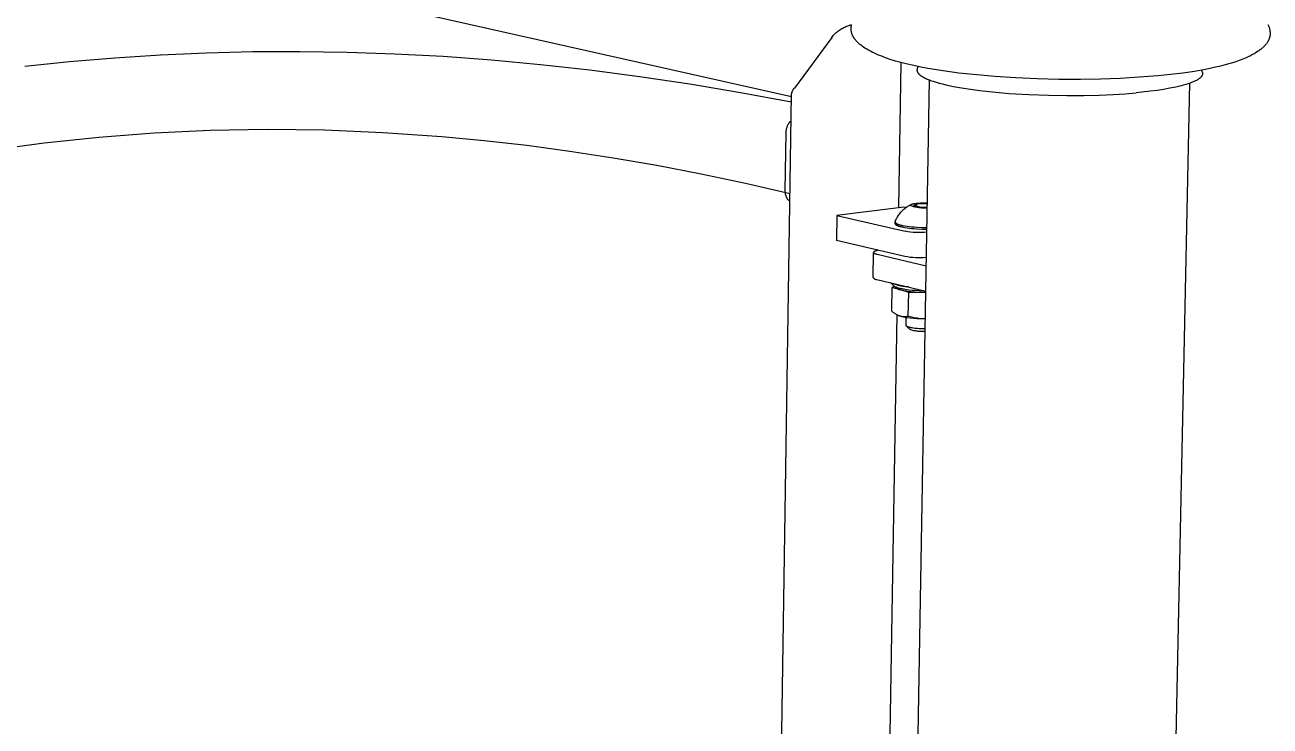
# Model space of a CAD drawing. Header units: millimetres. Extents: x -1576 to 3664, y -445 to 3215.
# Drawn here: x -191.8 to 76.5, y 744.7 to 895.8 of the extents above; entities that cross this region are included whole.
import ezdxf

# ---------------------------------------------------------------- set-up
doc = ezdxf.new("R2010")
doc.units = ezdxf.units.MM
doc.header["$MEASUREMENT"] = 0
doc.layers.add('Utwórz2D linie widoczne', color=7, linetype='Continuous', true_color=0x000000)

msp = doc.modelspace()

# ---------------------------------------------------------------- linework, layer by layer
at = {"layer": 'Utwórz2D linie widoczne'}
for p, q in [((-26.62, 880.24), (-649.02, 1020.35)), ((76, 895.89), (76.08, 895.72)), ((-17.94, 893.09), (-17.79, 893.28)), ((-17.79, 893.28), (-17.64, 893.46)), ((-17.64, 893.46), (-17.48, 893.64)), ((-17.48, 893.64), (-17.32, 893.82)), ((-17.32, 893.82), (-17.15, 893.98)), ((-17.15, 893.98), (-16.97, 894.15)), ((-16.97, 894.15), (-16.79, 894.3)), ((-16.79, 894.3), (-16.6, 894.45)), ((-16.6, 894.45), (-16.41, 894.59)), ((-16.41, 894.59), (-16.21, 894.73)), ((-16.21, 894.73), (-16.01, 894.86)), ((-16.01, 894.86), (-15.81, 894.98)), ((-15.81, 894.98), (-15.6, 895.1)), ((-15.6, 895.1), (-15.38, 895.21)), ((-15.38, 895.21), (-15.16, 895.31)), ((-15.16, 895.31), (-14.94, 895.4)), ((-14.94, 895.4), (-14.72, 895.48)), ((-14.72, 895.48), (-14.49, 895.56)), ((-14.49, 895.56), (-14.26, 895.63)), ((-14.26, 895.63), (-14.03, 895.69)), ((-13.7, 895.73), (-14.03, 895.69)), ((-13.78, 895.15), (-13.77, 895.26)), ((-13.78, 895.04), (-13.78, 895.15)), ((-13.78, 894.93), (-13.78, 895.04)), ((-13.78, 894.82), (-13.78, 894.93)), ((-13.77, 894.72), (-13.78, 894.82)), ((-13.77, 895.26), (-13.76, 895.37)), ((-13.77, 894.61), (-13.77, 894.72)), ((-13.75, 894.51), (-13.77, 894.61)), ((-13.76, 895.37), (-13.74, 895.49)), ((-13.74, 894.41), (-13.75, 894.51)), ((-13.74, 895.49), (-13.72, 895.6)), ((-13.72, 894.31), (-13.74, 894.41)), ((-13.72, 895.6), (-13.7, 895.72)), ((-13.7, 894.21), (-13.72, 894.31)), ((-13.7, 895.72), (-13.68, 895.82)), ((-13.68, 894.12), (-13.7, 894.21)), ((-13.65, 894.02), (-13.68, 894.12)), ((-13.63, 893.93), (-13.65, 894.02)), ((-13.6, 893.84), (-13.63, 893.93)), ((-13.57, 893.76), (-13.6, 893.84)), ((-13.53, 893.67), (-13.57, 893.76)), ((-13.5, 893.58), (-13.53, 893.67)), ((-13.46, 893.5), (-13.5, 893.58)), ((-13.42, 893.42), (-13.46, 893.5)), ((-13.38, 893.33), (-13.42, 893.42)), ((-13.33, 893.25), (-13.38, 893.33)), ((-13.29, 893.17), (-13.33, 893.25)), ((76.08, 895.72), (76.14, 895.57)), ((76.14, 895.57), (76.19, 895.42)), ((76.19, 895.42), (76.24, 895.27)), ((76.24, 895.27), (76.29, 895.13)), ((76.29, 895.13), (76.33, 894.99)), ((76.33, 894.99), (76.36, 894.86)), ((76.36, 894.86), (76.39, 894.72)), ((76.38, 893.19), (76.37, 893.12)), ((76.39, 893.25), (76.38, 893.19)), ((76.39, 894.72), (76.41, 894.59)), ((76.41, 893.31), (76.39, 893.25)), ((76.41, 894.59), (76.42, 894.52)), ((76.42, 893.37), (76.41, 893.31)), ((76.42, 894.52), (76.44, 894.45)), ((76.43, 893.43), (76.42, 893.37)), ((76.44, 893.5), (76.43, 893.43)), ((76.44, 894.45), (76.44, 894.37)), ((76.44, 894.37), (76.45, 894.3)), ((76.45, 893.56), (76.44, 893.5)), ((76.45, 894.3), (76.46, 894.23)), ((76.46, 893.69), (76.45, 893.62)), ((76.45, 893.62), (76.45, 893.56)), ((76.46, 894.23), (76.46, 894.16)), ((76.46, 894.16), (76.47, 894.09)), ((76.47, 893.82), (76.46, 893.76)), ((76.46, 893.76), (76.46, 893.69)), ((76.47, 894.09), (76.47, 894.02)), ((76.47, 894.02), (76.47, 893.96)), ((76.47, 893.96), (76.47, 893.89)), ((76.47, 893.89), (76.47, 893.82)), ((-17.94, 893.09), (-26.01, 882.17)), ((-13.24, 893.09), (-13.29, 893.17)), ((-13.19, 893.01), (-13.24, 893.09)), ((-13.14, 892.93), (-13.19, 893.01)), ((-13.09, 892.85), (-13.14, 892.93)), ((-13.03, 892.77), (-13.09, 892.85)), ((-12.98, 892.7), (-13.03, 892.77)), ((-12.87, 892.56), (-12.98, 892.7)), ((-12.76, 892.43), (-12.87, 892.56)), ((-12.64, 892.3), (-12.76, 892.43)), ((-12.53, 892.18), (-12.64, 892.3)), ((-12.41, 892.05), (-12.53, 892.18)), ((-12.28, 891.93), (-12.41, 892.05)), ((-12.16, 891.82), (-12.28, 891.93)), ((-12.03, 891.7), (-12.16, 891.82)), ((-11.88, 891.58), (-12.03, 891.7)), ((-11.73, 891.46), (-11.88, 891.58)), ((-11.58, 891.34), (-11.73, 891.46)), ((-11.43, 891.22), (-11.58, 891.34)), ((-11.12, 891), (-11.43, 891.22)), ((-10.8, 890.79), (-11.12, 891)), ((-10.42, 890.55), (-10.8, 890.79)), ((-10.03, 890.32), (-10.42, 890.55)), ((74.53, 890.57), (74.38, 890.45)), ((74.68, 890.7), (74.53, 890.57)), ((74.83, 890.82), (74.68, 890.7)), ((74.97, 890.94), (74.83, 890.82)), ((75.1, 891.07), (74.97, 890.94)), ((75.22, 891.2), (75.1, 891.07)), ((75.35, 891.33), (75.22, 891.2)), ((75.46, 891.45), (75.35, 891.33)), ((75.57, 891.58), (75.46, 891.45)), ((75.66, 891.7), (75.57, 891.58)), ((75.75, 891.81), (75.66, 891.7)), ((75.83, 891.93), (75.75, 891.81)), ((75.9, 892.05), (75.83, 891.93)), ((75.98, 892.17), (75.9, 892.05)), ((76.01, 892.24), (75.98, 892.17)), ((76.05, 892.3), (76.01, 892.24)), ((76.08, 892.36), (76.05, 892.3)), ((76.11, 892.42), (76.08, 892.36)), ((76.14, 892.49), (76.11, 892.42)), ((76.17, 892.55), (76.14, 892.49)), ((76.22, 892.66), (76.17, 892.55)), ((76.26, 892.77), (76.22, 892.66)), ((76.3, 892.89), (76.26, 892.77)), ((76.32, 892.95), (76.3, 892.89)), ((76.34, 893.01), (76.32, 892.95)), ((76.35, 893.06), (76.34, 893.01)), ((76.37, 893.12), (76.35, 893.06)), ((-191.75, 886.86), (-182.11, 887.87)), ((-182.11, 887.87), (-172.37, 888.7)), ((-172.37, 888.7), (-162.54, 889.33)), ((-162.54, 889.33), (-152.63, 889.77)), ((-152.63, 889.77), (-142.62, 890.02)), ((-142.62, 890.02), (-132.52, 890.06)), ((-132.52, 890.06), (-122.33, 889.91)), ((-122.33, 889.91), (-112.05, 889.56)), ((-112.05, 889.56), (-101.69, 889)), ((-101.69, 889), (-91.23, 888.23)), ((-91.23, 888.23), (-80.68, 887.26)), ((-9.64, 890.1), (-10.03, 890.32)), ((-9.24, 889.9), (-9.64, 890.1)), ((-8.78, 889.67), (-9.24, 889.9)), ((-8.32, 889.46), (-8.78, 889.67)), ((-7.86, 889.26), (-8.32, 889.46)), ((-7.39, 889.07), (-7.86, 889.26)), ((-6.9, 888.88), (-7.39, 889.07)), ((-6.4, 888.69), (-6.9, 888.88)), ((-5.39, 888.35), (-6.4, 888.69)), ((-4.23, 887.99), (-5.39, 888.35)), ((-3.05, 887.66), (-4.23, 887.99)), ((69.11, 887.84), (68.36, 887.59)), ((69.83, 888.09), (69.11, 887.84)), ((70.56, 888.37), (69.83, 888.09)), ((71.28, 888.68), (70.56, 888.37)), ((71.77, 888.9), (71.28, 888.68)), ((72.24, 889.13), (71.77, 888.9)), ((72.71, 889.38), (72.24, 889.13)), ((73.16, 889.63), (72.71, 889.38)), ((73.53, 889.86), (73.16, 889.63)), ((73.89, 890.09), (73.53, 889.86)), ((74.05, 890.21), (73.89, 890.09)), ((74.22, 890.33), (74.05, 890.21)), ((74.38, 890.45), (74.22, 890.33)), ((-80.68, 887.26), (-70.05, 886.07)), ((-70.05, 886.07), (-59.33, 884.67)), ((-3.05, 887.66), (-3.57, 856.39)), ((-1.67, 887.31), (-3.05, 887.66)), ((-0.29, 886.99), (-1.67, 887.31)), ((1.21, 886.68), (-0.29, 886.99)), ((0.41, 886.17), (0.4, 886.12)), ((0.4, 886.12), (0.4, 886.07)), ((0.4, 886.07), (0.4, 886.02)), ((0.4, 886.02), (0.4, 885.97)), ((0.4, 885.97), (0.4, 885.93)), ((0.4, 885.93), (0.41, 885.88)), ((0.42, 886.22), (0.41, 886.17)), ((0.41, 885.88), (0.42, 885.83)), ((0.43, 886.26), (0.42, 886.22)), ((0.42, 885.83), (0.43, 885.78)), ((0.45, 886.31), (0.43, 886.26)), ((0.43, 885.78), (0.45, 885.73)), ((0.46, 886.36), (0.45, 886.31)), ((0.45, 885.73), (0.47, 885.68)), ((0.49, 886.41), (0.46, 886.36)), ((0.47, 885.68), (0.49, 885.63)), ((0.49, 886.41), (0.57, 886.6)), ((0.49, 885.63), (0.51, 885.58)), ((0.51, 885.58), (0.54, 885.53)), ((0.54, 885.53), (0.57, 885.48)), ((0.57, 886.6), (0.65, 886.8)), ((0.57, 885.48), (0.61, 885.43)), ((0.61, 885.43), (0.64, 885.38)), ((0.64, 885.38), (0.68, 885.33)), ((0.68, 885.33), (0.72, 885.28)), ((0.72, 885.28), (0.77, 885.23)), ((0.77, 885.23), (0.82, 885.17)), ((0.82, 885.17), (0.87, 885.12)), ((0.87, 885.12), (0.93, 885.07)), ((2.71, 886.4), (1.21, 886.68)), ((6.05, 885.85), (2.71, 886.4)), ((9.4, 885.4), (6.05, 885.85)), ((13.27, 884.98), (9.4, 885.4)), ((57.66, 885.4), (55.02, 885.07)), ((60.16, 885.76), (57.66, 885.4)), ((62.53, 886.18), (60.16, 885.76)), ((61.68, 886.02), (61.76, 885.82)), ((61.76, 885.82), (61.84, 885.63)), ((61.84, 885.63), (61.84, 885.61)), ((61.84, 885.61), (61.85, 885.58)), ((61.85, 885.58), (61.86, 885.56)), ((61.86, 885.56), (61.87, 885.54)), ((61.87, 885.54), (61.87, 885.52)), ((61.87, 885.52), (61.88, 885.5)), ((61.88, 885.5), (61.89, 885.48)), ((61.89, 885.48), (61.89, 885.45)), ((61.89, 885.45), (61.89, 885.43)), ((61.89, 885.43), (61.9, 885.41)), ((61.9, 885.12), (61.89, 885.1)), ((61.9, 885.41), (61.9, 885.39)), ((61.9, 885.39), (61.9, 885.37)), ((61.9, 885.37), (61.91, 885.34)), ((61.91, 885.19), (61.9, 885.17)), ((61.9, 885.17), (61.9, 885.15)), ((61.9, 885.15), (61.9, 885.12)), ((61.91, 885.34), (61.91, 885.32)), ((61.91, 885.32), (61.91, 885.3)), ((61.91, 885.3), (61.91, 885.28)), ((61.91, 885.28), (61.91, 885.26)), ((61.91, 885.26), (61.91, 885.23)), ((61.91, 885.23), (61.91, 885.21)), ((61.91, 885.21), (61.91, 885.19)), ((64.74, 886.63), (62.53, 886.18)), ((65.79, 886.88), (64.74, 886.63)), ((66.8, 887.14), (65.79, 886.88)), ((67.59, 887.36), (66.8, 887.14)), ((68.36, 887.59), (67.59, 887.36)), ((-59.33, 884.67), (-48.52, 883.05)), ((-48.52, 883.05), (-37.62, 881.22)), ((-9.79, 135.34), (3.08, 883.91)), ((0.93, 885.07), (0.99, 885.02)), ((0.99, 885.02), (1.05, 884.97)), ((1.05, 884.97), (1.11, 884.92)), ((1.11, 884.92), (1.18, 884.87)), ((1.18, 884.87), (1.25, 884.82)), ((1.25, 884.82), (1.33, 884.77)), ((1.33, 884.77), (1.4, 884.72)), ((1.4, 884.72), (1.49, 884.67)), ((1.49, 884.67), (1.57, 884.62)), ((1.57, 884.62), (1.75, 884.51)), ((1.75, 884.51), (1.94, 884.41)), ((1.94, 884.41), (2.14, 884.31)), ((2.14, 884.31), (2.36, 884.21)), ((2.36, 884.21), (2.58, 884.11)), ((2.58, 884.11), (2.82, 884.01)), ((2.82, 884.01), (3.08, 883.91)), ((3.08, 883.91), (3.34, 883.81)), ((3.34, 883.81), (3.91, 883.62)), ((3.91, 883.62), (4.53, 883.42)), ((4.53, 883.42), (5.19, 883.23)), ((5.19, 883.23), (5.9, 883.05)), ((5.9, 883.05), (6.65, 882.87)), ((6.65, 882.87), (8.27, 882.52)), ((8.27, 882.52), (10.03, 882.2)), ((17.17, 884.64), (13.27, 884.98)), ((21.68, 884.35), (17.17, 884.64)), ((26.28, 884.15), (21.68, 884.35)), ((30.95, 884.04), (26.28, 884.15)), ((35.63, 884.02), (30.95, 884.04)), ((39.96, 884.09), (35.63, 884.02)), ((44.2, 884.24), (39.96, 884.09)), ((59.14, 883.2), (43.43, 133.88)), ((48.3, 884.48), (44.2, 884.24)), ((52.25, 884.79), (48.3, 884.48)), ((55.02, 885.07), (52.25, 884.79)), ((57.29, 882.64), (56.13, 882.37)), ((57.83, 882.79), (57.29, 882.64)), ((58.34, 882.93), (57.83, 882.79)), ((58.82, 883.09), (58.34, 882.93)), ((59.27, 883.24), (58.82, 883.09)), ((59.68, 883.4), (59.27, 883.24)), ((59.88, 883.48), (59.68, 883.4)), ((60.07, 883.56), (59.88, 883.48)), ((60.25, 883.64), (60.07, 883.56)), ((60.42, 883.72), (60.25, 883.64)), ((60.58, 883.81), (60.42, 883.72)), ((60.73, 883.89), (60.58, 883.81)), ((60.87, 883.97), (60.73, 883.89)), ((61.01, 884.06), (60.87, 883.97)), ((61.07, 884.1), (61.01, 884.06)), ((61.13, 884.14), (61.07, 884.1)), ((61.19, 884.19), (61.13, 884.14)), ((61.25, 884.23), (61.19, 884.19)), ((61.3, 884.27), (61.25, 884.23)), ((61.35, 884.32), (61.3, 884.27)), ((61.4, 884.36), (61.35, 884.32)), ((61.45, 884.4), (61.4, 884.36)), ((61.5, 884.45), (61.45, 884.4)), ((61.54, 884.49), (61.5, 884.45)), ((61.58, 884.53), (61.54, 884.49)), ((61.62, 884.58), (61.58, 884.53)), ((61.65, 884.62), (61.62, 884.58)), ((61.69, 884.66), (61.65, 884.62)), ((61.7, 884.68), (61.69, 884.66)), ((61.72, 884.71), (61.7, 884.68)), ((61.73, 884.73), (61.72, 884.71)), ((61.75, 884.75), (61.73, 884.73)), ((61.76, 884.77), (61.75, 884.75)), ((61.77, 884.79), (61.76, 884.77)), ((61.79, 884.82), (61.77, 884.79)), ((61.8, 884.84), (61.79, 884.82)), ((61.81, 884.86), (61.8, 884.84)), ((61.82, 884.88), (61.81, 884.86)), ((61.83, 884.9), (61.82, 884.88)), ((61.84, 884.93), (61.83, 884.9)), ((61.85, 884.95), (61.84, 884.93)), ((61.86, 884.97), (61.85, 884.95)), ((61.87, 885.01), (61.86, 884.99)), ((61.86, 884.99), (61.86, 884.97)), ((61.88, 885.04), (61.87, 885.01)), ((61.89, 885.08), (61.88, 885.06)), ((61.88, 885.06), (61.88, 885.04)), ((61.89, 885.1), (61.89, 885.08)), ((-37.62, 881.22), (-26.64, 879.17)), ((-36.85, 207.38), (-26.61, 880.76)), ((-26.61, 880.76), (-26.6, 880.85)), ((-26.6, 880.85), (-26.59, 880.94)), ((-26.59, 880.94), (-26.57, 881.02)), ((-26.57, 881.02), (-26.55, 881.11)), ((-26.55, 881.11), (-26.53, 881.19)), ((-26.53, 881.19), (-26.51, 881.27)), ((-26.51, 881.27), (-26.48, 881.35)), ((-26.48, 881.35), (-26.45, 881.44)), ((-26.45, 881.44), (-26.42, 881.52)), ((-26.42, 881.52), (-26.38, 881.59)), ((-26.38, 881.59), (-26.34, 881.67)), ((-26.34, 881.67), (-26.3, 881.75)), ((-26.3, 881.75), (-26.26, 881.82)), ((-26.26, 881.82), (-26.22, 881.9)), ((-26.22, 881.9), (-26.17, 881.97)), ((-26.17, 881.97), (-26.12, 882.04)), ((-26.12, 882.04), (-26.06, 882.11)), ((-26.06, 882.11), (-26.01, 882.17)), ((10.03, 882.2), (11.92, 881.91)), ((11.92, 881.91), (13.91, 881.64)), ((13.91, 881.64), (15.97, 881.4)), ((15.97, 881.4), (20.24, 881.02)), ((20.24, 881.02), (24.53, 880.75)), ((24.53, 880.75), (28.71, 880.6)), ((28.71, 880.6), (32.67, 880.54)), ((32.67, 880.54), (36.33, 880.56)), ((36.33, 880.56), (39.65, 880.65)), ((39.65, 880.65), (42.63, 880.78)), ((42.63, 880.78), (45.27, 880.95)), ((45.27, 880.95), (47.59, 881.14)), ((50.66, 881.47), (47.59, 881.14)), ((52.13, 881.67), (50.66, 881.47)), ((53.54, 881.88), (52.13, 881.67)), ((54.88, 882.12), (53.54, 881.88)), ((56.13, 882.37), (54.88, 882.12)), ((-27.3, 874.43), (-27.35, 874.34)), ((-27.24, 874.51), (-27.3, 874.43)), ((-27.18, 874.6), (-27.24, 874.51)), ((-27.13, 874.66), (-27.18, 874.6)), ((-27.08, 874.73), (-27.13, 874.66)), ((-27.02, 874.79), (-27.08, 874.73)), ((-26.97, 874.85), (-27.02, 874.79)), ((-26.91, 874.91), (-26.97, 874.85)), ((-26.85, 874.97), (-26.91, 874.91)), ((-26.8, 875.02), (-26.85, 874.97)), ((-26.75, 875.06), (-26.8, 875.02)), ((-26.7, 875.1), (-26.75, 875.06)), ((-175.82, 871.6), (-163.89, 872.51)), ((-163.89, 872.51), (-151.81, 873.07)), ((-151.81, 873.07), (-139.58, 873.28)), ((-139.58, 873.28), (-127.19, 873.13)), ((-127.19, 873.13), (-114.65, 872.61)), ((-114.65, 872.61), (-101.96, 871.73)), ((-101.96, 871.73), (-92.83, 870.87)), ((-27.84, 872.61), (-28.03, 860.01)), ((-27.83, 872.85), (-27.84, 872.73)), ((-27.84, 872.73), (-27.84, 872.61)), ((-27.82, 872.97), (-27.83, 872.85)), ((-27.8, 873.09), (-27.82, 872.97)), ((-27.78, 873.2), (-27.8, 873.09)), ((-27.76, 873.32), (-27.78, 873.2)), ((-27.73, 873.44), (-27.76, 873.32)), ((-27.7, 873.55), (-27.73, 873.44)), ((-27.66, 873.66), (-27.7, 873.55)), ((-27.63, 873.77), (-27.66, 873.66)), ((-27.59, 873.86), (-27.63, 873.77)), ((-27.55, 873.96), (-27.59, 873.86)), ((-27.5, 874.06), (-27.55, 873.96)), ((-27.45, 874.15), (-27.5, 874.06)), ((-27.41, 874.25), (-27.45, 874.15)), ((-27.35, 874.34), (-27.41, 874.25)), ((-199.2, 868.76), (-187.59, 870.35)), ((-187.59, 870.35), (-175.82, 871.6)), ((-92.83, 870.87), (-83.63, 869.82)), ((-83.63, 869.82), (-74.35, 868.58)), ((-74.35, 868.58), (-65.01, 867.15)), ((-65.01, 867.15), (-55.6, 865.52)), ((-55.6, 865.52), (-46.11, 863.69)), ((-46.11, 863.69), (-36.56, 861.66)), ((-36.56, 861.66), (-26.94, 859.43)), ((-28.03, 860.01), (-28.03, 859.91)), ((-28.03, 859.91), (-28.03, 859.81)), ((-28.03, 859.81), (-28.02, 859.7)), ((-28.02, 859.7), (-28.01, 859.6)), ((-28.01, 859.6), (-28, 859.5)), ((-28, 859.5), (-27.98, 859.4)), ((-27.98, 859.4), (-27.96, 859.3)), ((-27.96, 859.3), (-27.94, 859.2)), ((-27.94, 859.2), (-27.91, 859.1)), ((-27.91, 859.1), (-27.88, 859)), ((-27.88, 859), (-27.86, 858.93)), ((-27.86, 858.93), (-27.83, 858.85)), ((-27.83, 858.85), (-27.8, 858.78)), ((-27.8, 858.78), (-27.77, 858.71)), ((-27.77, 858.71), (-27.73, 858.64)), ((-27.73, 858.64), (-27.7, 858.57)), ((-27.7, 858.57), (-27.66, 858.5)), ((-27.66, 858.5), (-27.62, 858.43)), ((-27.62, 858.43), (-27.57, 858.37)), ((-27.57, 858.37), (-27.53, 858.31)), ((-27.53, 858.31), (-27.48, 858.24)), ((-27.48, 858.24), (-27.43, 858.18)), ((-27.43, 858.18), (-27.39, 858.14)), ((-27.39, 858.14), (-27.34, 858.09)), ((-27.34, 858.09), (-27.3, 858.05)), ((-27.3, 858.05), (-27.25, 858.01)), ((-27.25, 858.01), (-27.21, 857.97)), ((-27.21, 857.97), (-27.16, 857.93)), ((-27.16, 857.93), (-27.11, 857.89)), ((-27.11, 857.89), (-27.06, 857.86)), ((-27.06, 857.86), (-27.01, 857.82)), ((-27.01, 857.82), (-26.96, 857.79)), ((-2.46, 856.52), (-16.85, 854.72)), ((-2.92, 855.56), (-2.75, 855.73)), ((-2.75, 855.73), (-2.59, 855.9)), ((-2.59, 855.9), (-2.41, 856.05)), ((-1.97, 856.41), (-2.46, 856.52)), ((-2.41, 856.05), (-2.23, 856.21)), ((-2.23, 856.21), (-2.05, 856.35)), ((-2.05, 856.35), (-1.86, 856.49)), ((-1.86, 856.49), (-1.66, 856.63)), ((-1.66, 856.63), (-1.47, 856.75)), ((-1.47, 856.75), (-1.26, 856.87)), ((-1.26, 856.87), (-1.06, 856.98)), ((-1.06, 856.98), (-0.85, 857.09)), ((-1.02, 856.94), (-1.02, 856.95)), ((-1.02, 856.95), (-1.01, 856.95)), ((-1.02, 856.93), (-1.02, 856.94)), ((-1.02, 856.94), (-1.02, 856.94)), ((-1.02, 856.94), (-1.02, 856.94)), ((-1.02, 856.92), (-1.02, 856.93)), ((-1.02, 856.93), (-1.02, 856.93)), ((-1.02, 856.93), (-1.02, 856.93)), ((-1.02, 856.91), (-1.02, 856.92)), ((-1.02, 856.92), (-1.02, 856.92)), ((-1.02, 856.92), (-1.02, 856.92)), ((-1.02, 856.9), (-1.02, 856.91)), ((-1.02, 856.91), (-1.02, 856.91)), ((-1.02, 856.91), (-1.02, 856.91)), ((-1.02, 856.89), (-1.02, 856.9)), ((-1.02, 856.9), (-1.02, 856.9)), ((-1.02, 856.9), (-1.02, 856.9)), ((-1.02, 856.88), (-1.02, 856.89)), ((-1.02, 856.89), (-1.02, 856.89)), ((-1.02, 856.89), (-1.02, 856.89)), ((-1.02, 856.87), (-1.02, 856.88)), ((-1.02, 856.88), (-1.02, 856.88)), ((-1.02, 856.88), (-1.02, 856.88)), ((-1.01, 856.87), (-1.02, 856.87)), ((-1.02, 856.87), (-1.02, 856.87)), ((-1.01, 856.96), (-1.01, 856.97)), ((-1.01, 856.97), (-1.01, 856.97)), ((-1.01, 856.97), (-1, 856.97)), ((-1.01, 856.95), (-1.01, 856.96)), ((-1.01, 856.96), (-1.01, 856.96)), ((-1.01, 856.95), (-1.01, 856.95)), ((-1.01, 856.86), (-1.01, 856.87)), ((-1.01, 856.85), (-1.01, 856.86)), ((-1.01, 856.86), (-1.01, 856.86)), ((-1.01, 856.86), (-1.01, 856.86)), ((-1, 856.85), (-1.01, 856.85)), ((-1.01, 856.85), (-1.01, 856.85)), ((-1, 856.98), (-0.99, 856.99)), ((-1, 856.97), (-1, 856.98)), ((-1, 856.98), (-1, 856.98)), ((-1, 856.98), (-1, 856.98)), ((-1, 856.84), (-1, 856.85)), ((-1, 856.85), (-1, 856.85)), ((-0.99, 856.83), (-1, 856.84)), ((-1, 856.84), (-1, 856.84)), ((-1, 856.84), (-1, 856.84)), ((-0.99, 856.99), (-0.98, 857)), ((-0.99, 856.99), (-0.99, 856.99)), ((-0.99, 856.99), (-0.99, 856.99)), ((-0.98, 856.82), (-0.99, 856.83)), ((-0.99, 856.83), (-0.99, 856.83)), ((-0.99, 856.83), (-0.99, 856.83)), ((-0.98, 857), (-0.97, 857.01)), ((-0.98, 857), (-0.98, 857)), ((-0.98, 857), (-0.98, 857)), ((-0.97, 856.81), (-0.98, 856.82)), ((-0.98, 856.82), (-0.98, 856.82)), ((-0.98, 856.82), (-0.98, 856.82)), ((-0.97, 857.01), (-0.96, 857.02)), ((-0.97, 857.01), (-0.97, 857.01)), ((-0.97, 856.8), (-0.97, 856.81)), ((-0.96, 856.8), (-0.97, 856.8)), ((-0.96, 857.02), (-0.95, 857.03)), ((-0.96, 857.02), (-0.96, 857.02)), ((-0.95, 856.79), (-0.96, 856.8)), ((-0.95, 857.03), (-0.94, 857.04)), ((-0.94, 856.79), (-0.95, 856.79)), ((-0.94, 857.04), (-0.93, 857.04)), ((-0.94, 856.78), (-0.94, 856.79)), ((-0.93, 856.77), (-0.94, 856.78)), ((-0.93, 857.04), (-0.92, 857.05)), ((-0.64, 856.68), (-0.93, 856.77)), ((-0.92, 857.05), (-0.91, 857.06)), ((-0.91, 857.06), (-0.9, 857.06)), ((-0.9, 857.06), (-0.88, 857.07)), ((-0.88, 857.07), (-0.87, 857.08)), ((-0.87, 857.08), (-0.86, 857.08)), ((-0.86, 857.08), (-0.85, 857.09)), ((-0.85, 857.09), (-0.82, 857.1)), ((-0.82, 857.1), (-0.79, 857.12)), ((-0.79, 857.12), (-0.76, 857.13)), ((-0.76, 857.13), (-0.72, 857.14)), ((-0.72, 857.14), (-0.69, 857.15)), ((-0.69, 857.15), (-0.65, 857.17)), ((-0.65, 857.17), (-0.57, 857.19)), ((-0.36, 856.6), (-0.64, 856.68)), ((-0.57, 857.19), (-0.48, 857.21)), ((-0.48, 857.21), (-0.38, 857.24)), ((-0.38, 857.24), (-0.28, 857.26)), ((-0.38, 856.79), (0.35, 857.22)), ((1.46, 856.44), (-0.38, 856.79)), ((-0.07, 856.52), (-0.36, 856.6)), ((-0.28, 857.26), (-0.17, 857.28)), ((-0.17, 857.28), (0.06, 857.31)), ((0.23, 856.46), (-0.07, 856.52)), ((0.06, 857.31), (0.32, 857.35)), ((0.52, 856.41), (0.23, 856.46)), ((0.32, 857.35), (0.58, 857.37)), ((0.34, 856.65), (0.35, 857.22)), ((0.35, 857.22), (2.62, 857.3)), ((0.81, 856.36), (0.52, 856.41)), ((0.58, 857.37), (0.85, 857.39)), ((1.11, 856.33), (0.81, 856.36)), ((0.85, 857.39), (1.13, 857.41)), ((1.41, 856.31), (1.11, 856.33)), ((1.13, 857.41), (1.41, 857.42)), ((1.41, 857.42), (2.01, 857.43)), ((1.71, 856.3), (1.41, 856.31)), ((2.61, 856.48), (1.46, 856.44)), ((2.01, 856.29), (1.71, 856.3)), ((2.01, 857.43), (2.62, 857.42)), ((2.3, 856.3), (2.01, 856.29)), ((2.6, 856.32), (2.3, 856.3)), ((-16.85, 854.72), (-16.93, 849.31)), ((-16.85, 854.72), (-2.12, 851.29)), ((-4.3, 852.97), (-4.3, 853.29)), ((-4.3, 852.97), (-4.3, 852.96)), ((-4.3, 852.96), (-4.3, 852.96)), ((-4.3, 852.96), (-4.3, 852.95)), ((-4.3, 852.95), (-4.3, 852.95)), ((-4.3, 852.95), (-4.3, 852.94)), ((-4.3, 852.94), (-4.3, 852.94)), ((-4.3, 852.94), (-4.3, 852.94)), ((-4.28, 853.38), (-4.29, 853.37)), ((-4.29, 853.37), (-4.29, 853.36)), ((-4.29, 853.36), (-4.29, 853.35)), ((-4.29, 853.35), (-4.29, 853.34)), ((-4.29, 853.34), (-4.29, 853.33)), ((-4.29, 853.33), (-4.29, 853.32)), ((-4.29, 853.32), (-4.29, 853.31)), ((-4.29, 853.31), (-4.29, 853.3)), ((-4.29, 853.3), (-4.29, 853.29)), ((-4.29, 853.29), (-4.29, 853.28)), ((-4.29, 853.28), (-4.29, 853.27)), ((-4.29, 853.27), (-4.29, 853.26)), ((-4.29, 853.26), (-4.28, 853.25)), ((-4.28, 853.38), (-4.19, 853.6)), ((-4.28, 853.25), (-4.28, 853.24)), ((-4.28, 853.24), (-4.28, 853.23)), ((-4.28, 853.23), (-4.27, 853.22)), ((-4.27, 853.22), (-4.27, 853.21)), ((-4.27, 853.21), (-4.27, 853.2)), ((-4.27, 853.2), (-4.26, 853.19)), ((-4.26, 853.19), (-4.26, 853.18)), ((-4.26, 853.18), (-4.25, 853.17)), ((-4.25, 853.17), (-4.25, 853.16)), ((-4.25, 853.16), (-4.24, 853.15)), ((-4.24, 853.15), (-4.24, 853.14)), ((-4.24, 853.14), (-4.23, 853.13)), ((-4.23, 853.13), (-4.22, 853.12)), ((-4.22, 853.12), (-4.22, 853.12)), ((-4.22, 853.12), (-4.21, 853.11)), ((-4.21, 853.11), (-4.2, 853.1)), ((-4.2, 853.1), (-4.19, 853.09)), ((-4.19, 853.6), (-4.1, 853.82)), ((-4.19, 853.09), (-4.19, 853.09)), ((-4.19, 853.09), (-4.18, 853.08)), ((-4.18, 853.08), (-4.17, 853.07)), ((-4.17, 853.07), (-4.16, 853.07)), ((-4.16, 853.07), (-4.15, 853.06)), ((-4.15, 853.06), (-4.14, 853.05)), ((-4.14, 853.05), (-4.14, 853.05)), ((-4.14, 853.05), (-4.13, 853.04)), ((-4.13, 853.04), (-4.12, 853.04)), ((-4.12, 853.04), (-4.11, 853.03)), ((-4.11, 853.03), (-4.09, 853.02)), ((-4.1, 853.82), (-3.99, 854.03)), ((-4.09, 853.02), (-4.08, 853.01)), ((-4.08, 853.01), (-4.04, 852.99)), ((-4.04, 852.99), (-4, 852.97)), ((-4, 852.97), (-3.97, 852.95)), ((-3.99, 854.03), (-3.88, 854.23)), ((-3.97, 852.95), (-3.92, 852.93)), ((-3.88, 854.23), (-3.76, 854.44)), ((-3.76, 854.44), (-3.64, 854.64)), ((-3.64, 854.64), (-3.51, 854.83)), ((-3.51, 854.83), (-3.37, 855.02)), ((-3.37, 855.02), (-3.22, 855.21)), ((-3.22, 855.21), (-3.07, 855.39)), ((-3.07, 855.39), (-2.92, 855.56)), ((-4.3, 852.94), (-4.3, 852.93)), ((-4.3, 852.93), (-4.3, 852.93)), ((-4.3, 852.93), (-4.3, 852.92)), ((-4.3, 852.92), (-4.3, 852.92)), ((-4.3, 852.92), (-4.3, 852.91)), ((-4.3, 852.91), (-4.3, 852.91)), ((-4.3, 852.91), (-4.29, 852.9)), ((-4.29, 852.9), (-4.29, 852.9)), ((-4.29, 852.9), (-4.29, 852.9)), ((-4.29, 852.9), (-4.29, 852.89)), ((-4.29, 852.89), (-4.29, 852.89)), ((-4.29, 852.89), (-4.29, 852.88)), ((-4.29, 852.88), (-4.28, 852.88)), ((-4.28, 852.88), (-4.28, 852.87)), ((-4.28, 852.87), (-4.28, 852.87)), ((-4.28, 852.87), (-4.28, 852.86)), ((-4.28, 852.86), (-4.28, 852.86)), ((-4.28, 852.86), (-4.27, 852.85)), ((-4.27, 852.85), (-4.27, 852.84)), ((-4.27, 852.84), (-4.26, 852.83)), ((-4.26, 852.83), (-4.25, 852.83)), ((-4.25, 852.83), (-4.25, 852.82)), ((-4.25, 852.82), (-4.24, 852.81)), ((-4.24, 852.81), (-4.23, 852.8)), ((-4.23, 852.8), (-4.23, 852.79)), ((-4.23, 852.79), (-4.22, 852.78)), ((-4.22, 852.78), (-4.21, 852.77)), ((-4.21, 852.77), (-4.2, 852.77)), ((-4.2, 852.77), (-4.19, 852.76)), ((-4.19, 852.76), (-4.19, 852.75)), ((-4.19, 852.75), (-4.18, 852.74)), ((-4.18, 852.74), (-4.17, 852.73)), ((-4.17, 852.73), (-4.16, 852.72)), ((-4.16, 852.72), (-4.13, 852.71)), ((-4.13, 852.71), (-4.11, 852.69)), ((-4.11, 852.69), (-4.1, 852.68)), ((-4.1, 852.68), (-4.08, 852.67)), ((-4.08, 852.67), (-4.05, 852.65)), ((-4.05, 852.65), (-4.01, 852.63)), ((-4.01, 852.63), (-3.97, 852.6)), ((-3.97, 852.6), (-3.93, 852.58)), ((-3.93, 852.58), (-3.88, 852.56)), ((-3.92, 852.93), (-3.88, 852.91)), ((-3.88, 852.91), (-3.83, 852.88)), ((-3.88, 852.56), (-3.84, 852.54)), ((-3.84, 852.54), (-3.79, 852.52)), ((-3.83, 852.88), (-3.78, 852.86)), ((-3.79, 852.52), (-3.73, 852.5)), ((-3.78, 852.86), (-3.73, 852.84)), ((-3.73, 852.84), (-3.67, 852.82)), ((-3.73, 852.5), (-3.68, 852.47)), ((-3.68, 852.47), (-3.56, 852.43)), ((-3.67, 852.82), (-3.55, 852.78)), ((-3.56, 852.43), (-3.42, 852.39)), ((-3.55, 852.78), (-3.42, 852.73)), ((-3.42, 852.73), (-3.27, 852.69)), ((-3.42, 852.39), (-3.28, 852.35)), ((-3.28, 852.35), (-3.12, 852.3)), ((-3.27, 852.69), (-3.12, 852.65)), ((-3.12, 852.65), (-2.95, 852.61)), ((-3.12, 852.3), (-2.96, 852.26)), ((-2.96, 852.26), (-2.78, 852.22)), ((-2.95, 852.61), (-2.77, 852.57)), ((-2.78, 852.22), (-2.59, 852.18)), ((-2.77, 852.57), (-2.59, 852.53)), ((-2.59, 852.53), (-2.18, 852.45)), ((-2.59, 852.18), (-2.18, 852.11)), ((-2.18, 852.45), (-1.73, 852.38)), ((-2.18, 852.11), (-1.74, 852.04)), ((-1.55, 851.19), (-2.12, 851.29)), ((-1.74, 852.04), (-1.26, 851.98)), ((-1.73, 852.38), (-1.25, 852.32)), ((-0.97, 851.12), (-1.55, 851.19)), ((-1.26, 851.98), (-0.75, 851.92)), ((-1.25, 852.32), (-0.74, 852.27)), ((-0.39, 851.06), (-0.97, 851.12)), ((-0.75, 851.92), (-0.22, 851.87)), ((-0.74, 852.27), (-0.21, 852.22)), ((0.19, 851.02), (-0.39, 851.06)), ((-0.22, 851.87), (0.33, 851.84)), ((-0.21, 852.22), (0.34, 852.18)), ((0.77, 851.01), (0.19, 851.02)), ((0.33, 851.84), (1.44, 851.78)), ((0.34, 852.18), (1.44, 852.13)), ((1.35, 851.01), (0.77, 851.01)), ((1.93, 851.03), (1.35, 851.01)), ((1.44, 852.13), (2.53, 852.11)), ((1.44, 851.78), (2.52, 851.77)), ((2.51, 851.07), (1.93, 851.03)), ((-2.22, 845.85), (-16.93, 849.31)), ((-9.04, 841.33), (-8.95, 846.74)), ((-8.94, 846.77), (-8.95, 846.76)), ((-8.95, 846.76), (-8.95, 846.76)), ((-8.95, 846.76), (-8.95, 846.76)), ((-8.95, 846.76), (-8.95, 846.75)), ((-8.95, 846.75), (-8.95, 846.75)), ((-8.95, 846.75), (-8.95, 846.75)), ((-8.95, 846.75), (-8.95, 846.74)), ((-8.95, 846.74), (-8.95, 846.74)), ((-8.95, 846.74), (-8.95, 846.73)), ((-8.95, 846.73), (-8.94, 846.73)), ((-8.93, 846.8), (-8.94, 846.8)), ((-8.94, 846.8), (-8.94, 846.79)), ((-8.94, 846.79), (-8.94, 846.79)), ((-8.94, 846.79), (-8.94, 846.79)), ((-8.94, 846.79), (-8.94, 846.78)), ((-8.94, 846.78), (-8.94, 846.78)), ((-8.94, 846.78), (-8.94, 846.78)), ((-8.94, 846.78), (-8.94, 846.77)), ((-8.94, 846.77), (-8.94, 846.77)), ((-8.94, 846.73), (-8.94, 846.73)), ((-8.94, 846.73), (-8.94, 846.72)), ((-8.94, 846.72), (-8.94, 846.72)), ((-8.94, 846.72), (-8.94, 846.72)), ((-8.94, 846.72), (-8.94, 846.71)), ((-8.94, 846.71), (-8.94, 846.71)), ((-8.94, 846.71), (-8.94, 846.7)), ((-8.94, 846.7), (-8.94, 846.7)), ((-8.94, 846.7), (-8.93, 846.7)), ((-8.92, 846.82), (-8.93, 846.82)), ((-8.93, 846.82), (-8.93, 846.81)), ((-8.93, 846.81), (-8.93, 846.81)), ((-8.93, 846.81), (-8.93, 846.81)), ((-8.93, 846.81), (-8.93, 846.8)), ((-8.93, 846.7), (-8.93, 846.69)), ((-8.93, 846.69), (-8.93, 846.69)), ((-8.93, 846.69), (-8.93, 846.68)), ((-8.93, 846.68), (-8.93, 846.68)), ((-8.93, 846.68), (-8.92, 846.68)), ((-8.91, 846.84), (-8.92, 846.83)), ((-8.92, 846.83), (-8.92, 846.83)), ((-8.92, 846.83), (-8.92, 846.82)), ((-8.92, 846.82), (-8.92, 846.82)), ((-8.92, 846.68), (-8.92, 846.67)), ((-8.92, 846.67), (-8.92, 846.67)), ((-8.92, 846.67), (-8.92, 846.67)), ((-8.92, 846.67), (-8.91, 846.66)), ((-8.9, 846.85), (-8.91, 846.84)), ((-8.91, 846.84), (-8.91, 846.84)), ((-8.91, 846.84), (-8.91, 846.84)), ((-8.91, 846.66), (-8.91, 846.66)), ((-8.91, 846.66), (-8.91, 846.65)), ((-8.91, 846.65), (-8.9, 846.65)), ((-8.89, 846.86), (-8.9, 846.85)), ((-8.9, 846.85), (-8.9, 846.85)), ((-8.9, 846.85), (-8.9, 846.85)), ((-8.9, 846.65), (-8.9, 846.65)), ((-8.9, 846.65), (-8.9, 846.64)), ((-8.9, 846.64), (-8.89, 846.64)), ((-8.88, 846.87), (-8.89, 846.86)), ((-8.89, 846.86), (-8.89, 846.86)), ((-8.89, 846.64), (-8.88, 846.63)), ((-8.87, 846.88), (-8.88, 846.87)), ((-8.88, 846.63), (-8.87, 846.62)), ((-8.86, 846.89), (-8.87, 846.88)), ((-8.87, 846.88), (-8.87, 846.88)), ((-8.87, 846.62), (-8.86, 846.61)), ((-8.85, 846.9), (-8.86, 846.89)), ((-8.86, 846.61), (-8.86, 846.61)), ((-8.86, 846.61), (-8.85, 846.6)), ((-8.84, 846.91), (-8.85, 846.9)), ((-8.85, 846.6), (-8.84, 846.59)), ((-8.83, 846.91), (-8.84, 846.91)), ((-8.84, 846.59), (-8.83, 846.59)), ((-8.82, 846.92), (-8.83, 846.91)), ((-8.83, 846.59), (-8.82, 846.58)), ((-8.8, 846.93), (-8.82, 846.92)), ((-8.82, 846.58), (-8.8, 846.57)), ((-8.79, 846.93), (-8.8, 846.93)), ((-8.8, 846.57), (-8.79, 846.56)), ((-8.78, 846.94), (-8.79, 846.93)), ((-8.79, 846.56), (-8.78, 846.56)), ((-8.75, 846.96), (-8.78, 846.94)), ((-8.78, 846.56), (-8.76, 846.54)), ((-8.76, 846.54), (-8.73, 846.53)), ((-8.72, 846.97), (-8.75, 846.96)), ((-8.73, 846.53), (-8.7, 846.51)), ((-8.69, 846.98), (-8.72, 846.97)), ((-8.7, 846.51), (-8.67, 846.5)), ((-8.66, 847), (-8.69, 846.98)), ((-8.67, 846.5), (-8.64, 846.49)), ((-8.63, 847.01), (-8.66, 847)), ((-8.64, 846.49), (-8.6, 846.47)), ((-8.59, 847.02), (-8.63, 847.01)), ((-8.6, 846.47), (-8.57, 846.46)), ((-8.56, 847.04), (-8.59, 847.02)), ((-8.57, 846.46), (-8.5, 846.44)), ((-8.48, 847.06), (-8.56, 847.04)), ((-8.5, 846.44), (-8.42, 846.41)), ((-8.39, 847.08), (-8.48, 847.06)), ((-8.42, 846.41), (-8.34, 846.39)), ((-8.31, 847.11), (-8.39, 847.08)), ((-8.34, 846.39), (-8.25, 846.37)), ((-8.21, 847.13), (-8.31, 847.11)), ((-8.25, 846.37), (-8.16, 846.34)), ((-8.11, 847.15), (-8.21, 847.13)), ((-8.16, 846.34), (2.39, 843.86)), ((-7.9, 847.19), (-8.11, 847.15)), ((-1.64, 845.76), (-2.22, 845.85)), ((-1.06, 845.68), (-1.64, 845.76)), ((-0.49, 845.62), (-1.06, 845.68)), ((0.09, 845.59), (-0.49, 845.62)), ((0.68, 845.57), (0.09, 845.59)), ((1.26, 845.57), (0.68, 845.57)), ((1.84, 845.59), (1.26, 845.57)), ((2.42, 845.63), (1.84, 845.59)), ((-9.04, 841.33), (-9.02, 841.31)), ((-9.02, 841.31), (-9, 841.28)), ((-9, 841.28), (-8.98, 841.25)), ((-8.98, 841.25), (-8.95, 841.23)), ((-8.95, 841.23), (-8.93, 841.21)), ((-8.93, 841.21), (-8.91, 841.18)), ((-8.91, 841.18), (-8.88, 841.16)), ((-8.88, 841.16), (-8.86, 841.14)), ((-8.86, 841.14), (-8.83, 841.12)), ((-8.83, 841.12), (-8.81, 841.1)), ((-8.81, 841.1), (-8.78, 841.08)), ((-8.78, 841.08), (-8.75, 841.06)), ((-8.75, 841.06), (-8.72, 841.05)), ((-8.72, 841.05), (-8.7, 841.03)), ((-8.7, 841.03), (-8.67, 841.02)), ((-8.67, 841.02), (-8.64, 841)), ((-8.64, 841), (-8.61, 840.99)), ((-8.61, 840.99), (-8.57, 840.98)), ((-8.57, 840.98), (-8.54, 840.97)), ((-8.54, 840.97), (-8.51, 840.96)), ((-8.51, 840.96), (-8.48, 840.95)), ((-8.48, 840.95), (-8.45, 840.94)), ((-8.45, 840.94), (-8.42, 840.94)), ((-8.42, 840.94), (-8.38, 840.93)), ((-8.38, 840.93), (-8.35, 840.93)), ((-8.35, 840.93), (-8.32, 840.92)), ((-8.32, 840.92), (-8.29, 840.92)), ((-8.29, 840.92), (-8.25, 840.92)), ((-8.25, 840.92), (2.29, 838.42)), ((-4.6, 839.56), (-5.25, 840.21)), ((-4.93, 840.07), (-5.24, 840.21)), ((-4.63, 839.94), (-4.93, 840.07)), ((-4.32, 839.83), (-4.63, 839.94)), ((-4.6, 839.56), (-4.59, 839.55)), ((-4.59, 839.55), (-4.59, 839.55)), ((-4.59, 839.55), (-4.58, 839.54)), ((-4.58, 839.54), (-4.57, 839.53)), ((-4.57, 839.53), (-4.55, 839.51)), ((-4, 839.73), (-4.32, 839.83)), ((-3.68, 839.63), (-4, 839.73)), ((-3.36, 839.55), (-3.68, 839.63)), ((-3.04, 839.48), (-3.36, 839.55)), ((-4.99, 839.2), (-5.08, 834.13)), ((-4.37, 839.4), (-4.99, 839.2)), ((-3.18, 838.66), (-4.99, 839.2)), ((-4.55, 839.51), (-4.52, 839.5)), ((-4.52, 839.5), (-4.5, 839.48)), ((-4.5, 839.48), (-4.48, 839.46)), ((-4.48, 839.46), (-4.45, 839.45)), ((-4.45, 839.45), (-4.43, 839.43)), ((-4.43, 839.43), (-4.4, 839.41)), ((-4.4, 839.41), (-4.37, 839.4)), ((-4.37, 839.4), (-4.34, 839.38)), ((-4.34, 839.38), (-4.31, 839.36)), ((-4.31, 839.36), (-4.24, 839.33)), ((-4.24, 839.33), (-4.17, 839.3)), ((-4.17, 839.3), (-4.09, 839.27)), ((-4.09, 839.27), (-4.01, 839.24)), ((-4.07, 839.23), (-4.07, 839.26)), ((-4.06, 839.2), (-4.07, 839.23)), ((-4.04, 839.17), (-4.06, 839.2)), ((-4.03, 839.14), (-4.04, 839.17)), ((-4.01, 839.11), (-4.03, 839.14)), ((-4.01, 839.24), (-3.92, 839.21)), ((-3.99, 839.09), (-4.01, 839.11)), ((-3.97, 839.06), (-3.99, 839.09)), ((-3.95, 839.04), (-3.97, 839.06)), ((-3.93, 839.01), (-3.95, 839.04)), ((-3.91, 838.99), (-3.93, 839.01)), ((-3.92, 839.21), (-3.83, 839.18)), ((-3.89, 838.96), (-3.91, 838.99)), ((-3.86, 838.94), (-3.89, 838.96)), ((-3.84, 838.92), (-3.86, 838.94)), ((-3.81, 838.9), (-3.84, 838.92)), ((-3.83, 839.18), (-3.63, 839.12)), ((-3.79, 838.88), (-3.81, 838.9)), ((-3.76, 838.86), (-3.79, 838.88)), ((-3.74, 838.84), (-3.76, 838.86)), ((-3.71, 838.82), (-3.74, 838.84)), ((-3.68, 838.81), (-3.71, 838.82)), ((-3.65, 838.79), (-3.68, 838.81)), ((-3.62, 838.78), (-3.65, 838.79)), ((-3.63, 839.12), (-3.42, 839.06)), ((-3.59, 838.76), (-3.62, 838.78)), ((-3.56, 838.75), (-3.59, 838.76)), ((-3.53, 838.74), (-3.56, 838.75)), ((-3.5, 838.73), (-3.53, 838.74)), ((-3.47, 838.72), (-3.5, 838.73)), ((-3.44, 838.71), (-3.47, 838.72)), ((-3.41, 838.7), (-3.44, 838.71)), ((-3.42, 839.06), (-3.2, 839.01)), ((-3.38, 838.7), (-3.41, 838.7)), ((-3.34, 838.69), (-3.38, 838.7)), ((-3.31, 838.69), (-3.34, 838.69)), ((-3.28, 838.69), (-3.31, 838.69)), ((-3.2, 839.01), (-2.96, 838.96)), ((-1.37, 838.11), (-3.18, 838.66)), ((-2.35, 838.48), (-3.08, 838.63)), ((-2.71, 839.42), (-3.04, 839.48)), ((-2.96, 838.96), (-2.71, 838.91)), ((-2.38, 839.37), (-2.71, 839.42)), ((-2.71, 838.91), (-2.46, 838.86)), ((-2.46, 838.86), (-1.92, 838.78)), ((-2.05, 839.33), (-2.38, 839.37)), ((-1.62, 838.35), (-2.35, 838.48)), ((-1.72, 839.31), (-2.05, 839.33)), ((-1.92, 838.78), (-1.36, 838.71)), ((-1.39, 839.29), (-1.72, 839.31)), ((-0.89, 838.25), (-1.62, 838.35)), ((-1.46, 833.03), (-1.37, 838.11)), ((2.08, 838.09), (-1.37, 838.11)), ((-1.36, 838.71), (-0.65, 838.64)), ((-0.15, 838.17), (-0.89, 838.25)), ((-0.65, 838.64), (0.14, 838.59)), ((0.59, 838.12), (-0.15, 838.17)), ((0.14, 838.59), (0.97, 838.54)), ((1.33, 838.09), (0.59, 838.12)), ((0.97, 838.54), (1.85, 838.52)), ((2.08, 838.09), (1.33, 838.09)), ((2.29, 838.09), (2.08, 838.09)), ((2.29, 838.09), (2.08, 838.09)), ((-3.96, 833.34), (-13.79, 247.54)), ((-5.08, 834.13), (-4.95, 834.01)), ((-4.95, 834.01), (-4.81, 833.9)), ((-4.81, 833.9), (-4.67, 833.79)), ((-4.67, 833.79), (-4.53, 833.69)), ((-4.53, 833.69), (-4.38, 833.59)), ((-4.38, 833.59), (-4.23, 833.5)), ((-4.23, 833.5), (-4.08, 833.41)), ((-4.08, 833.41), (-3.92, 833.33)), ((-3.87, 833.29), (-3.96, 833.34)), ((-3.93, 833.32), (-3.91, 833.31)), ((-3.92, 833.33), (-3.77, 833.25)), ((-3.87, 833.29), (-3.39, 833.09)), ((-3.77, 833.25), (-3.61, 833.18)), ((-3.61, 833.18), (-3.44, 833.12)), ((-3.44, 833.12), (-3.28, 833.06)), ((-3.28, 833.06), (-3.17, 833.03)), ((-3.17, 833.03), (-3.05, 833)), ((-3.16, 833.02), (-2.47, 832.88)), ((-3.05, 833), (-2.94, 832.98)), ((-2.94, 832.98), (-2.83, 832.96)), ((-2.83, 832.96), (-2.71, 832.94)), ((-2.71, 832.94), (-2.6, 832.93)), ((-2.6, 832.93), (-2.48, 832.92)), ((-2.48, 832.92), (-2.37, 832.92)), ((-2.47, 832.88), (-1.77, 832.75)), ((-2.37, 832.92), (-2.25, 832.92)), ((-2.25, 832.92), (-2.14, 832.93)), ((-2.14, 832.93), (-2.02, 832.93)), ((-2.02, 832.93), (-1.91, 832.95)), ((-1.92, 830.98), (-1.89, 832.76)), ((-1.91, 832.95), (-1.79, 832.96)), ((-1.79, 832.96), (-1.68, 832.98)), ((-1.77, 832.75), (-1.07, 832.66)), ((-1.68, 832.98), (-1.57, 833.01)), ((-1.57, 833.01), (-1.46, 833.03)), ((-1.46, 833.03), (-1.08, 832.93)), ((-1.08, 832.93), (-0.71, 832.83)), ((-1.07, 832.66), (-0.36, 832.58)), ((-0.71, 832.83), (-0.33, 832.74)), ((-0.36, 832.58), (0.34, 832.53)), ((-0.33, 832.74), (0.05, 832.67)), ((0.05, 832.67), (0.43, 832.61)), ((0.34, 832.53), (1.05, 832.5)), ((0.43, 832.61), (0.82, 832.56)), ((0.82, 832.56), (1.21, 832.53)), ((1.05, 832.5), (1.76, 832.49)), ((1.21, 832.53), (1.59, 832.5)), ((1.59, 832.5), (1.98, 832.49)), ((1.98, 832.49), (2.19, 832.49)), ((-1.92, 830.97), (-1.92, 830.98)), ((-1.92, 830.98), (-1.92, 830.98)), ((-1.92, 830.96), (-1.92, 830.97)), ((-1.92, 830.97), (-1.92, 830.97)), ((-1.92, 830.97), (-1.92, 830.97)), ((-1.92, 830.97), (-1.92, 830.97)), ((-1.92, 830.95), (-1.92, 830.96)), ((-1.92, 830.96), (-1.92, 830.96)), ((-1.92, 830.96), (-1.92, 830.96)), ((-1.92, 830.96), (-1.92, 830.96)), ((-1.92, 830.94), (-1.92, 830.95)), ((-1.92, 830.95), (-1.92, 830.95)), ((-1.92, 830.95), (-1.92, 830.95)), ((-1.92, 830.95), (-1.92, 830.95)), ((-1.91, 830.94), (-1.92, 830.94)), ((-1.92, 830.94), (-1.92, 830.94)), ((-1.91, 830.93), (-1.91, 830.94)), ((-1.91, 830.94), (-1.91, 830.94)), ((-1.91, 830.92), (-1.91, 830.93)), ((-1.91, 830.93), (-1.91, 830.93)), ((-1.91, 830.93), (-1.91, 830.93)), ((-1.9, 830.91), (-1.91, 830.92)), ((-1.91, 830.92), (-1.91, 830.92)), ((-1.91, 830.92), (-1.91, 830.92)), ((-1.91, 830.92), (-1.91, 830.92)), ((-1.9, 830.9), (-1.9, 830.91)), ((-1.9, 830.91), (-1.9, 830.91)), ((-1.89, 830.9), (-1.9, 830.9)), ((-1.89, 830.89), (-1.89, 830.9)), ((-1.88, 830.88), (-1.89, 830.89)), ((-1.89, 830.89), (-1.89, 830.89)), ((-1.87, 830.87), (-1.88, 830.88)), ((-1.88, 830.88), (-1.88, 830.88)), ((-1.86, 830.86), (-1.87, 830.87)), ((-1.87, 830.87), (-1.87, 830.87)), ((-1.85, 830.85), (-1.86, 830.86)), ((-1.86, 830.86), (-1.86, 830.86)), ((-1.25, 830.25), (-1.85, 830.85)), ((-1.84, 830.84), (-1.85, 830.85)), ((-1.85, 830.85), (-1.85, 830.85)), ((-1.82, 830.83), (-1.84, 830.84)), ((-1.84, 830.84), (-1.84, 830.84)), ((-1.81, 830.82), (-1.82, 830.83)), ((-1.8, 830.81), (-1.81, 830.82)), ((-1.79, 830.8), (-1.8, 830.81)), ((-1.77, 830.79), (-1.79, 830.8)), ((-1.75, 830.78), (-1.77, 830.79)), ((-1.73, 830.76), (-1.75, 830.78)), ((-1.7, 830.75), (-1.73, 830.76)), ((-1.68, 830.74), (-1.7, 830.75)), ((-1.65, 830.72), (-1.68, 830.74)), ((-1.62, 830.71), (-1.65, 830.72)), ((-1.58, 830.7), (-1.62, 830.71)), ((-1.55, 830.68), (-1.58, 830.7)), ((-1.48, 830.66), (-1.55, 830.68)), ((-1.4, 830.63), (-1.48, 830.66)), ((-1.31, 830.61), (-1.4, 830.63)), ((-1.22, 830.58), (-1.31, 830.61)), ((-1.25, 830.25), (-1.02, 830.16)), ((-1.12, 830.56), (-1.22, 830.58)), ((-1.01, 830.53), (-1.12, 830.56)), ((-1.02, 830.16), (-0.78, 830.09)), ((-0.89, 830.51), (-1.01, 830.53)), ((-0.65, 830.46), (-0.89, 830.51)), ((-0.78, 830.09), (-0.55, 830.02)), ((-0.37, 830.42), (-0.65, 830.46)), ((-0.55, 830.02), (-0.31, 829.95)), ((-0.08, 830.38), (-0.37, 830.42)), ((-0.31, 829.95), (-0.07, 829.9)), ((0.22, 830.35), (-0.08, 830.38)), ((-0.07, 829.9), (0.18, 829.85)), ((0.18, 829.85), (0.42, 829.81)), ((0.54, 830.33), (0.22, 830.35)), ((0.42, 829.81), (0.67, 829.78)), ((0.86, 830.3), (0.54, 830.33)), ((0.67, 829.78), (0.91, 829.76)), ((1.52, 830.28), (0.86, 830.3)), ((0.91, 829.76), (1.16, 829.74)), ((1.16, 829.74), (1.41, 829.74)), ((1.41, 829.74), (1.65, 829.74)), ((2.15, 830.27), (1.52, 830.28)), ((1.65, 829.74), (1.9, 829.75)), ((1.9, 829.75), (2.15, 829.77))]:
    msp.add_line(p, q, dxfattribs=at)

doc.saveas('drawing.dxf')
